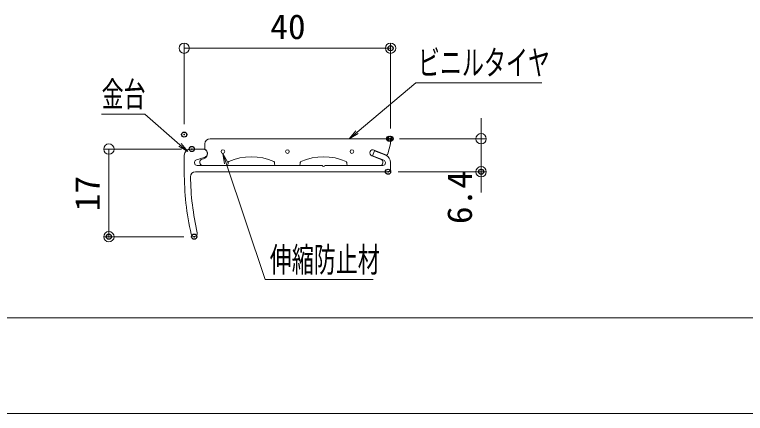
# Model space of a CAD drawing. Units: millimetres, scale not verified. Extents: x -400 to 400, y -277 to 277.
# Drawn here: x 113.5 to 255.1, y -111.6 to -34.2 of the extents above; entities that cross this region are included whole.
import ezdxf
from ezdxf.enums import TextEntityAlignment as Align

# ---------------------------------------------------------------- set-up
doc = ezdxf.new("R2010")
doc.units = ezdxf.units.MM
doc.header["$LTSCALE"] = 2
doc.header["$PDMODE"] = 32
doc.header["$PDSIZE"] = 1
for name, color, linetype, lineweight in [('0-0_zumenwaku', 6, 'Continuous', 9), ('0-2_CSLAYER1', 3, 'Continuous', 9), ('0-3_0', 1, 'Continuous', 9), ('0-D_6文字', 2, 'Continuous', 9)]:
    doc.layers.add(name, color=color, linetype=linetype, lineweight=lineweight)
doc.layers.add('0-4_Defpoints', color=7, linetype='Continuous')
doc.styles.add('ＭＳ ゴシック', font='')
doc.styles.get('ＭＳ ゴシック').set_extended_font_data('MS Gothic')

# ---------------------------------------------------------------- blocks, each defined once
blk = doc.blocks.new('_Origin')
at = {"layer": '0-3_0'}
blk.add_line((0, 0), (-2, 0), dxfattribs=at)
blk.add_circle((0, 0), 1, dxfattribs=at)
blk = doc.blocks.new('MLeader1')
at = {"layer": '0-D_6文字', "color": 1}
blk.add_line((191.955, -47.462), (215.689, -47.462), dxfattribs=at)
at = {"layer": '0-D_6文字'}
blk.add_line((180.072, -57.282), (178.327, -58.314), dxfattribs=at)
at = {"layer": '0-D_6文字', "color": 1}
blk.add_lwpolyline([(179.858, -57.027), (191.235, -47.462), (191.955, -47.462)], dxfattribs=at)
at = {"layer": '0-D_6文字'}
blk.add_lwpolyline([(179.643, -56.772), (178.327, -58.314), (179.858, -57.027)], dxfattribs=at)
at = {"layer": '0-D_6文字', "style": 'ＭＳ ゴシック', "width": 0.65}
blk.add_text('ビニルタイヤ', height=4.809, dxfattribs=at).set_placement((191.656, -47.405), align=Align.BOTTOM_LEFT)
blk = doc.blocks.new('MLeader7')
at = {"layer": '0-D_6文字', "color": 1}
blk.add_line((137.974, -53.579), (130.327, -53.579), dxfattribs=at)
at = {"layer": '0-D_6文字'}
blk.add_line((145.73, -59.248), (147.022, -60.812), dxfattribs=at)
at = {"layer": '0-D_6文字', "color": 1}
blk.add_lwpolyline([(145.512, -59.5), (138.694, -53.579), (137.974, -53.579)], dxfattribs=at)
at = {"layer": '0-D_6文字'}
blk.add_lwpolyline([(145.293, -59.752), (147.022, -60.812), (145.512, -59.5)], dxfattribs=at)
at = {"layer": '0-D_6文字', "style": 'ＭＳ ゴシック', "width": 0.65}
blk.add_text('金台', height=4.809, dxfattribs=at).set_placement((130.327, -53.53), align=Align.BOTTOM_LEFT)
blk = doc.blocks.new('MLeader18')
at = {"layer": '0-D_6文字'}
blk.add_line((154.171, -63.167), (153.852, -61.164), dxfattribs=at)
at = {"layer": '0-D_6文字', "color": 1}
blk.add_line((162.751, -85.597), (182.998, -85.597), dxfattribs=at)
at = {"layer": '0-D_6文字'}
blk.add_lwpolyline([(154.803, -62.955), (153.852, -61.164), (154.487, -63.061)], dxfattribs=at)
at = {"layer": '0-D_6文字', "color": 1}
blk.add_lwpolyline([(154.487, -63.061), (162.031, -85.597), (162.751, -85.597)], dxfattribs=at)
at = {"layer": '0-D_6文字', "style": 'ＭＳ ゴシック', "width": 0.65}
blk.add_text('伸縮防止材', height=4.809, dxfattribs=at).set_placement((162.931, -85.623), align=Align.BOTTOM_LEFT)

msp = doc.modelspace()

# ---------------------------------------------------------------- linework, layer by layer
at = {"layer": '0-0_zumenwaku'}
for p, q in [((257.985, -93.062), (-400.015, -93.062)), ((-399.615, -111.586), (257.985, -111.586))]:
    msp.add_line(p, q, dxfattribs=at)
at = {"layer": '0-2_CSLAYER1'}
for p, q in [((151.349, -58.314), (186.049, -58.314)), ((185.829, -61.255), (186.349, -59.314)), ((186.349, -58.614), (186.349, -59.314)), ((149.999, -60.314), (147.549, -60.314)), ((183.183, -60.503), (185.422, -61.454)), ((146.349, -61.514), (146.349, -64.714)), ((148.72, -62.387), (150.219, -61.985)), ((149.818, -62.27), (150.108, -62.192)), ((182.714, -61.608), (184.667, -62.437)), ((148.349, -63.014), (148.349, -62.87)), ((173.099, -63.514), (148.849, -63.514)), ((154.849, -63.214), (154.849, -62.942)), ((163.849, -62.942), (163.849, -63.214)), ((164.149, -63.514), (168.549, -63.514)), ((168.849, -63.214), (168.849, -62.942)), ((184.849, -63.514), (173.599, -63.514)), ((177.849, -62.942), (177.849, -63.214)), ((178.149, -63.514), (184.349, -63.514)), ((184.849, -62.713), (184.849, -63.014)), ((185.349, -62.931), (185.349, -63.014)), ((186.349, -64.214), (186.349, -62.931)), ((148.549, -64.714), (185.849, -64.714))]:
    msp.add_line(p, q, dxfattribs=at)
for points in [[(150.6, -60.563), (150.349, -60.312), (150.349, -59.314)], [(185.395, -61.534), (183.213, -60.683), (182.849, -61.614), (185.031, -62.465)]]:
    msp.add_lwpolyline(points, dxfattribs=at)
for centre in [(153.849, -60.814), (166.349, -60.814), (178.849, -60.814)]:
    msp.add_circle(centre, 0.35, dxfattribs=at)
for centre, radius, start, end in [((151.349, -59.314), 1, 90, 180), ((186.049, -58.614), 0.3, 0, 90), ((147.549, -61.514), 1.2, 90, 180), ((149.999, -61.164), 0.85, 285, 90), ((149.849, -61.226), 1, 285, 45), ((182.949, -61.056), 0.6, 67, 247), ((149.982, -62.881), 0.633, 105, 270), ((159.349, -72.439), 10.625, 65.63991, 114.36009), ((173.349, -72.439), 10.625, 65.63991, 114.36009), ((184.849, -62.931), 1.5, 0, 68.68871), ((185.539, -61.178), 0.3, 247, 345), ((148.849, -62.87), 0.5, 105, 180), ((148.849, -63.014), 0.5, 180, 270), ((154.549, -63.214), 0.3, 270, 0), ((155.049, -62.942), 0.2, 114.36009, 180), ((163.649, -62.942), 0.2, 0, 65.63991), ((164.149, -63.214), 0.3, 180, 270), ((168.549, -63.214), 0.3, 270, 0), ((169.049, -62.942), 0.2, 114.36009, 180), ((173.349, -63.458), 0.256, 192.68038, 347.31962), ((177.649, -62.942), 0.2, 0, 65.63991), ((178.149, -63.214), 0.3, 180, 270), ((184.349, -63.014), 0.5, 270, 0), ((184.549, -62.713), 0.3, 0, 67), ((184.849, -63.014), 0.5, 270, 0), ((184.849, -62.931), 0.5, 0, 68.68871), ((201.349, -64.714), 55, 180, 192.74359), ((148.549, -65.714), 1, 90, 180), ((185.849, -64.214), 0.5, 270, 0), ((201.349, -64.714), 53.8, 180.93744, 192.74359), ((148.289, -76.714), 0.6, 192.74359, 12.74359)]:
    msp.add_arc(centre, radius, start, end, dxfattribs=at)
at = {"layer": '0-3_0'}
for p, q in [((146.349, -55.514), (146.349, -39.762)), ((148.349, -40.762), (184.349, -40.762)), ((186.349, -56.314), (186.349, -39.762)), ((203.887, -56.314), (203.887, -54.314)), ((188.049, -58.314), (204.887, -58.314)), ((203.887, -58.314), (203.887, -64.714)), ((145.837, -60.314), (130.752, -60.314)), ((131.752, -62.314), (131.752, -75.314)), ((187.849, -64.714), (204.887, -64.714)), ((203.887, -66.714), (203.887, -68.714)), ((146.289, -77.314), (130.752, -77.314))]:
    msp.add_line(p, q, dxfattribs=at)
at = {"layer": '0-4_Defpoints'}
for p in [(186.349, -40.762), (146.349, -57.514), (186.049, -58.314), (186.349, -58.314), (147.837, -60.314), (185.849, -64.714), (203.887, -64.714), (131.752, -77.314), (148.289, -77.314)]:
    msp.add_point(p, dxfattribs=at)

# ---------------------------------------------------------------- block references
at = {"layer": '0-3_0'}
for p, rotation in [((146.349, -40.762), 180), ((203.887, -58.314), 270), ((131.752, -60.314), 90), ((203.887, -64.714), 90), ((131.752, -77.314), 270)]:
    msp.add_blockref('_Origin', p, dxfattribs=dict(at, rotation=rotation))
msp.add_blockref('_Origin', (186.349, -40.762), dxfattribs=at)
at = {"layer": '0-D_6文字'}
for name in ['MLeader1', 'MLeader7', 'MLeader18']:
    msp.add_blockref(name, (0, 0), dxfattribs=at)

# ---------------------------------------------------------------- texts
at = {"layer": '0-3_0', "color": 2, "style": 'ＭＳ ゴシック', "width": 1.05}
msp.add_text('40', height=4.809, dxfattribs=at).set_placement((163.016, -40.437), align=Align.BOTTOM_LEFT)
for s, p in [('6.4', (203.562, -74.876)), ('17', (131.427, -72.398))]:
    msp.add_text(s, height=4.809, rotation=90, dxfattribs=at).set_placement(p, align=Align.BOTTOM_LEFT)

doc.saveas('drawing.dxf')
